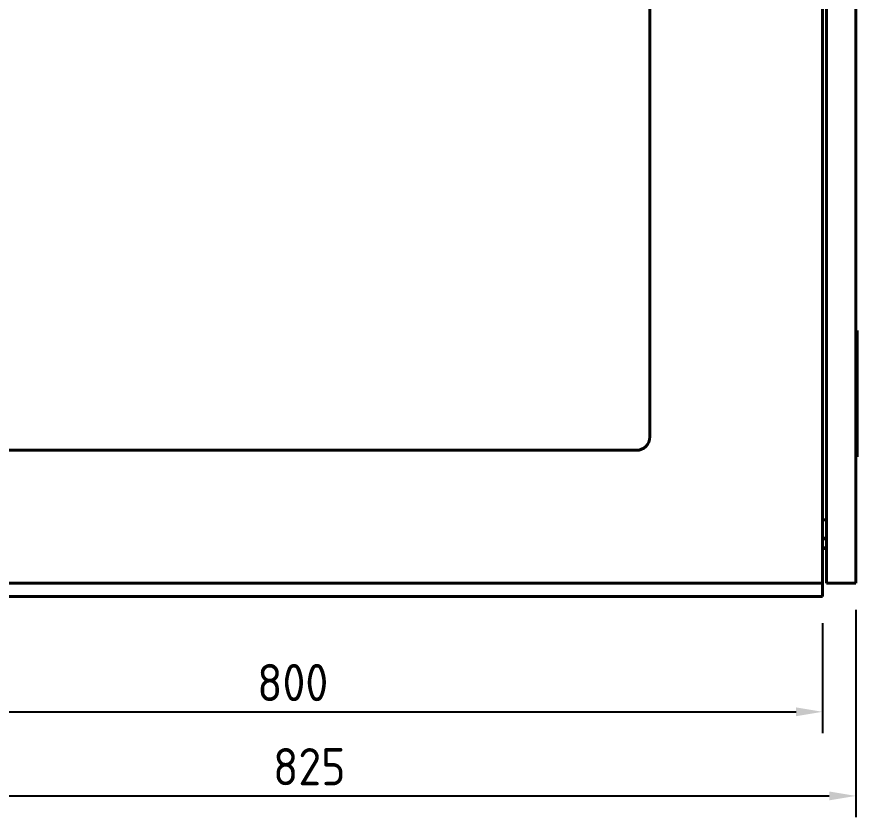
# Model space of a CAD drawing. Header units: inches. Extents: x 6934 to 18973, y 4254 to 7629.
# Drawn here: x 8627 to 9259, y 5205 to 5807 of the extents above; entities that cross this region are included whole.
import ezdxf

# ---------------------------------------------------------------- set-up
doc = ezdxf.new("R2010")
doc.units = ezdxf.units.IN
doc.header["$MEASUREMENT"] = 0
for name, color, linetype, lineweight, true_color in [('POWER SUPPLY CASE OUTLINE$0$가시적인 것(ISO)', 3, 'Continuous', 40, 0x00ff00), ('POWER SUPPLY CASE OUTLINE$0$가시적인 좁은 것(ISO)', 3, 'Continuous', 35, 0x00ff00), ('POWER SUPPLY CASE OUTLINE$0$치수(ISO)', 2, 'Continuous', 25, 0xffff00)]:
    doc.layers.add(name, color=color, linetype=linetype, lineweight=lineweight, true_color=true_color)
doc.styles.add('POWER SUPPLY CASE OUTLINE$0$치수 텍스트_PSTEK_POSCO', font='isocp.shx')
doc.dimstyles.new('POWER SUPPLY CASE OUTLINE$0$치수_PSTEK_POSCO', dxfattribs={"dimscale": 8, "dimtxt": 3.5, "dimasz": 2.5, "dimexe": 2, "dimexo": 2.5, "dimgap": 1, "dimtad": 1, "dimrnd": 1e-08, "dimdsep": 46, "dimtxsty": 'POWER SUPPLY CASE OUTLINE$0$치수 텍스트_PSTEK_POSCO', "dimcen": 0.09, "dimdle": 10, "dimclrd": 7, "dimclre": 7, "dimclrt": 2, "dimadec": 1, "dimazin": 2, "dimtfac": 1, "dimtmove": 0, "dimatfit": 3, "dimfxl": 0, "dimtolj": 1, "dimlwd": -1, "dimlwe": -1, "dimarcsym": 0})

# ---------------------------------------------------------------- blocks, each defined once
blk = doc.blocks.new('*D82')
at = {"layer": 'POWER SUPPLY CASE OUTLINE$0$치수(ISO)', "color": 7, "transparency": 16777216}
for p, q in [((8432.79, 5350.74), (8432.79, 5268.02)), ((9232.79, 5350.74), (9232.79, 5268.02)), ((8452.79, 5284.02), (9212.79, 5284.02))]:
    blk.add_line(p, q, dxfattribs=at)
for points in [[(8452.79, 5287.35), (8452.79, 5280.69), (8432.79, 5284.02)], [(9212.79, 5287.35), (9212.79, 5280.69), (9232.79, 5284.02)]]:
    blk.add_solid(points, dxfattribs=at)
at = {"layer": 'POWER SUPPLY CASE OUTLINE$0$치수(ISO)', "color": 2, "transparency": 16777216, "insert": (8807.57, 5306.02), "char_height": 28, "attachment_point": 4, "style": 'POWER SUPPLY CASE OUTLINE$0$치수 텍스트_PSTEK_POSCO'}
blk.add_mtext('\\A1;800', dxfattribs=at)
blk = doc.blocks.new('*D95')
at = {"layer": 'POWER SUPPLY CASE OUTLINE$0$치수(ISO)', "color": 7, "transparency": 16777216}
for p, q in [((9257.79, 5360.74), (9257.79, 5204.74)), ((8432.79, 5350.74), (8432.79, 5204.74)), ((8452.79, 5220.74), (9237.79, 5220.74))]:
    blk.add_line(p, q, dxfattribs=at)
for points in [[(8452.79, 5224.08), (8452.79, 5217.41), (8432.79, 5220.74)], [(9237.79, 5224.08), (9237.79, 5217.41), (9257.79, 5220.74)]]:
    blk.add_solid(points, dxfattribs=at)
at = {"layer": 'POWER SUPPLY CASE OUTLINE$0$치수(ISO)', "color": 2, "transparency": 16777216, "insert": (8819.51, 5242.75), "char_height": 28, "attachment_point": 4, "style": 'POWER SUPPLY CASE OUTLINE$0$치수 텍스트_PSTEK_POSCO'}
blk.add_mtext('\\A1;825', dxfattribs=at)

msp = doc.modelspace()

# ---------------------------------------------------------------- linework, layer by layer
at = {"layer": 'POWER SUPPLY CASE OUTLINE$0$가시적인 것(ISO)'}
for p, q in [((9232.786, 5370.744), (9232.786, 6270.744)), ((9235.786, 5380.744), (9235.786, 6270.744)), ((9257.786, 6270.744), (9257.786, 5380.744)), ((9102.786, 6160.744), (9102.786, 5490.744)), ((9258.786, 5570.744), (9257.786, 5570.744)), ((9258.786, 5475.744), (9258.786, 5570.744)), ((9258.786, 5565.744), (9258.796, 5565.744)), ((9258.796, 5565.744), (9258.796, 5480.744)), ((9258.786, 5560.744), (9258.796, 5560.744)), ((9092.786, 5480.744), (8572.786, 5480.744)), ((9258.786, 5485.744), (9258.796, 5485.744)), ((9258.786, 5480.744), (9258.796, 5480.744)), ((9258.786, 5475.744), (9257.786, 5475.744)), ((9232.786, 5428.444), (9235.786, 5428.444)), ((9232.786, 5414.744), (9235.786, 5414.744)), ((9232.786, 5406.744), (9235.786, 5406.744)), ((8432.786, 5380.744), (9232.786, 5380.744)), ((9235.786, 5380.744), (9257.786, 5380.744)), ((8432.786, 5370.744), (9232.786, 5370.744))]:
    msp.add_line(p, q, dxfattribs=at)
msp.add_arc((9092.786, 5490.744), 10, 270, 0, dxfattribs=at)
at = {"layer": 'POWER SUPPLY CASE OUTLINE$0$가시적인 좁은 것(ISO)'}
for p, q in [((9235.786, 5414), (9232.786, 5414)), ((9232.786, 5407.488), (9235.786, 5407.488))]:
    msp.add_line(p, q, dxfattribs=at)

# ---------------------------------------------------------------- dimensions: what is measured, and where the dimension line sits
at = {"layer": 'POWER SUPPLY CASE OUTLINE$0$치수(ISO)', "color": 7}
for base, p2, picture, middle in [((9257.786, 5220.744), (9257.786, 5380.744), '*D95', (8845.286, 5220.744)), ((9232.786, 5284.02), (9232.786, 5370.744), '*D82', (8832.786, 5284.02))]:
    dim = msp.add_linear_dim(base=base, p1=(8432.786, 5370.744), p2=p2, angle=180, dimstyle='POWER SUPPLY CASE OUTLINE$0$치수_PSTEK_POSCO', override={"dimdec": 2, "dimtp": 0, "dimtm": 0, "dimtdec": 2, "dimtofl": 0, "dimatfit": 1}, dxfattribs=at)
    dim.commit()
    dim.dimension.update_dxf_attribs({"geometry": picture, "text_midpoint": middle, "dimtype": 160})

doc.saveas('drawing.dxf')
